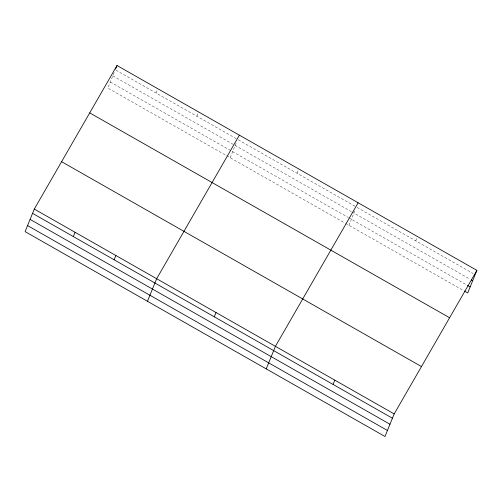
<?xml version="1.0" encoding="UTF-8"?>
<svg xmlns="http://www.w3.org/2000/svg" width="502" height="502" viewBox="0 0 502 502"><rect width="100%" height="100%" fill="white"/><g stroke="black" fill="none" stroke-linecap="round" stroke-linejoin="round"><path stroke-width="0.38" stroke-dasharray="2.51 1.88" d="M114.18 72.476L107.823 88.063L344.893 223.02M156.059 93.014L157.81 88.728M196.847 116.232L198.597 111.946M230.18 157.716L236.536 142.135M297.015 173.259L298.759 168.967M348.94 225.323L354.751 211.078M415.769 240.866L417.52 236.574M115.956 70.186L236.273 138.677M238.306 139.838L355.039 206.291M357.066 207.445L473.129 273.515M112.812 75.827L351.231 211.549M351.908 211.932L469.991 279.156M110.283 82.033L348.024 217.379M348.702 217.761L466.785 284.979M345.564 223.403L463.647 290.627"/><path stroke-width="0.75" d="M34.299 209.07L25.1 231.623L384.978 436.489L394.177 413.937L476.9 270.377L117.022 65.511L34.299 209.07L394.177 413.937M115.567 69.081L117.022 65.511M73.336 236.574L75.087 232.288M114.123 259.791L115.874 255.505M147.456 301.275L156.662 278.723L239.379 135.17M214.291 316.818L216.042 312.526M266.217 368.882L275.422 346.33L358.139 202.77M333.052 384.425L334.803 380.133M476.9 270.377L467.701 292.93L464.325 291.009M471.34 279.928L472.689 280.693M467.456 285.368L470.154 286.906M89.726 112.887L449.604 317.753M61.602 161.694L421.479 366.567M32.555 213.356L392.432 418.229M30.095 219.387L389.972 424.253M27.56 225.593L387.437 430.465"/></g></svg>
